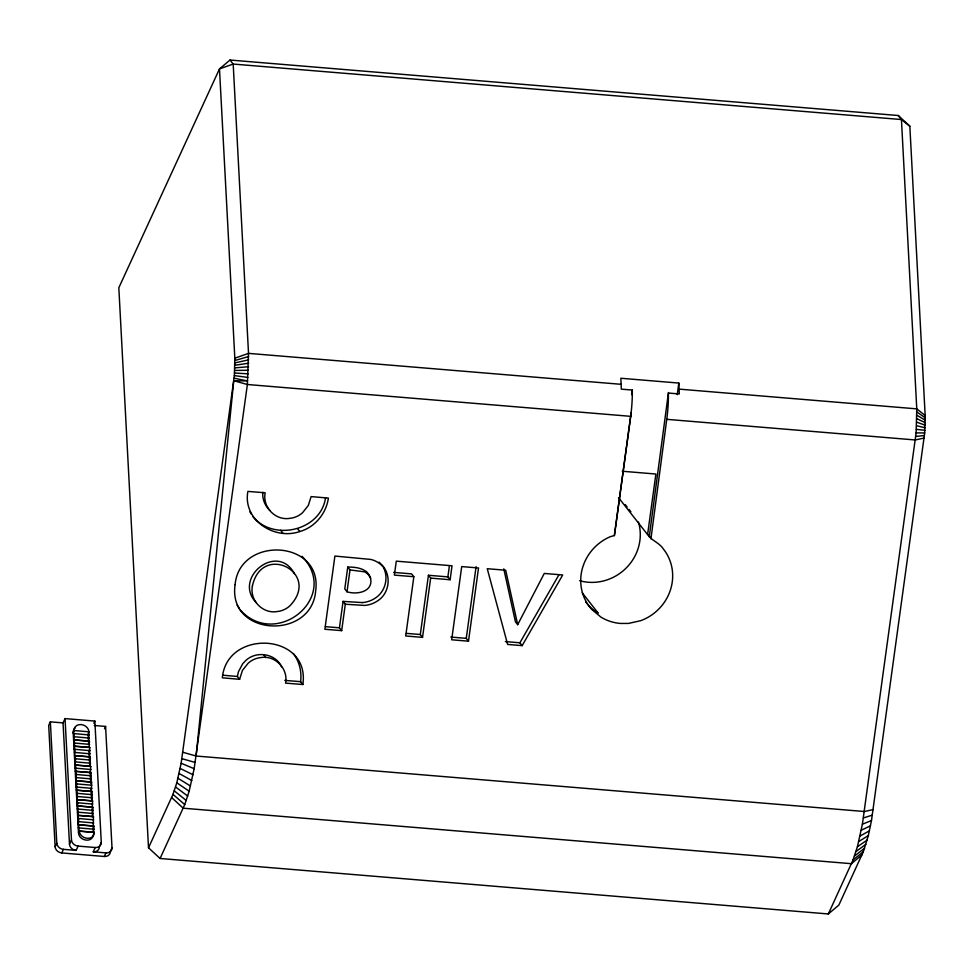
<?xml version="1.0" encoding="UTF-8"?>
<svg xmlns="http://www.w3.org/2000/svg" width="974" height="974" viewBox="0 0 974 974"><rect width="100%" height="100%" fill="white"/><g stroke="black" fill="none" stroke-linecap="round" stroke-linejoin="round"><path stroke-width="1.46" d="M148.511 847.794L172.982 794.37L176.805 782.792L181.14 763.251L234.357 375.611L234.831 358.201L219.491 68.886L230.022 60.035L898.271 115.516L909.838 126.206L925.166 415.521L924.691 432.931L871.486 820.571L868.333 835.607L863.317 851.69L838.845 905.114L828.326 913.965L160.077 858.484L148.511 847.794L118.828 287.744L219.491 68.886L233.188 64.053L901.437 119.546L909.838 126.206M160.077 858.484L184.743 804.573L189.163 791.217L194.155 768.693L247.384 384.499L248.516 353.367L233.188 64.053L230.022 60.035M828.326 913.965L852.993 860.066L857.412 846.71L862.404 824.187L916.108 432.906L916.765 408.861L901.437 119.546L898.271 115.516M302.853 684.503C310.487 632.686 226.711 628.62 222.34 677.819L239.616 679.316L242.429 670.404L248.236 663.136A21.16 20.064 -38.2 0 1 260.837 657.572C275.289 655.064 288.474 668.821 285.565 683.127L302.853 684.503L300.613 681.666C301.879 671.768 299.395 661.504 293.344 653.53M262.81 492.32C262.176 499.09 265.013 505.932 269.981 510.534M93.431 834.243L93.273 835.923C90.765 843.326 78.882 840.16 78.517 833.001L73.196 732.399A7.67 6.38 24.7 0 1 75.132 727.919M93.541 832.259L94.283 832.393L94.125 834.073C91.617 841.475 79.734 838.31 79.369 831.151L78.626 831.017L79.211 828.01L78.456 827.876L79.04 824.868L93.954 826.098L93.541 832.259L78.626 831.017M873.203 809.589L864.388 811.512L196.139 756.031L233.76 380.712L247.481 380.968L234.077 378.18M630.726 416.336L631.103 412.83A41.176 9.168 -85.3 0 0 632.321 391.682L632.284 390.05L621.315 389.15L620.84 378.253L678.829 383.062L679.304 393.959L668.383 393.058L649.256 536.735C653.469 541.179 659.885 543.492 663.379 548.995A46.898 44.463 -38.2 0 1 640.758 620.669L628.461 623.433L620.134 623.433A46.898 44.463 -38.2 0 1 600.824 617.029L591.559 609.249A46.898 44.463 -38.2 0 1 582.744 567.136L584.157 563.191A46.898 44.463 -38.2 0 1 610.321 536.686L614.387 535.554L630.726 416.336L247.384 384.499L233.76 380.712M650.936 538.865L666.752 419.331A41.176 9.168 -85.3 0 0 668.42 394.677L668.456 392.51M382.952 566.637A26.006 24.654 -38.2 0 0 370.984 559.453L334.898 556.057L324.866 629.253L341.679 630.653L339.439 627.816L343.067 601.384L362.45 602.589M347.767 567.075L344.772 588.917L347.012 591.766C357.044 595.004 373.626 591.851 370.534 578.008C367.368 568.366 356.521 566.99 347.767 567.075L349.995 569.912L347.012 591.766M341.679 630.653L345.295 604.233L343.067 601.384M393.642 572.383L411.6 573.881L413.84 576.718L405.72 635.973L422.533 637.373L430.654 578.118L428.426 575.269L447.882 576.888L450.122 579.737L430.654 578.118M422.533 637.373L420.305 634.524L428.426 575.269M447.882 576.888L449.416 565.724M450.122 579.737L452.033 565.772L396.284 561.146L394.373 575.11L413.84 576.718M468.494 641.184L478.526 567.976L461.713 566.588L451.68 639.784L468.494 641.184L466.266 638.347L476.091 566.625M631.676 394.531L632.284 390.05L631.651 394.543M614.387 535.554L631.103 412.83M649.256 536.735L651.277 537.77L647.588 534.604L655.892 474.034L622.228 471.233M677.234 394.701L678.829 383.062M73.464 733.556L74.036 730.549A7.67 6.38 24.7 0 1 81.146 724.571A7.67 6.38 24.7 0 1 88.951 731.791L88.707 741.08L73.793 739.85L74.207 733.69L73.464 733.556L89.121 734.932M73.963 742.992L74.535 739.984L89.45 741.214L89.036 747.375L74.134 746.133L74.706 743.125L73.963 742.992L89.62 744.367M74.292 749.274L74.876 746.267L89.791 747.508L89.547 756.798L74.633 755.568L75.047 749.408L74.292 749.274L89.949 750.65M74.791 758.709L75.375 755.702L90.29 756.944L90.046 766.234L75.132 764.992L75.546 758.843L74.791 758.709L90.448 760.085M75.302 768.145L75.875 765.126L90.789 766.368L90.375 772.516L75.461 771.286L76.045 768.279L75.302 768.145L90.947 769.509M75.631 774.427L76.203 771.42L91.118 772.662L90.874 781.952L75.96 780.71L76.374 774.561L75.631 774.427L91.288 775.803M76.13 783.863L76.703 780.856L91.617 782.085L91.373 791.387L76.459 790.145L77.043 787.138L76.301 787.004L76.873 783.997L76.13 783.863L91.787 785.227M76.629 793.286L77.202 790.279L92.116 791.521L91.873 800.811L76.958 799.581L77.543 796.574L76.8 796.44L77.372 793.42L76.629 793.286L92.287 794.662M77.129 802.722L77.701 799.715L92.615 800.957L92.201 807.105L77.299 805.863L77.871 802.856L77.129 802.722L92.786 804.098M77.457 809.004L78.042 805.997L92.956 807.239L92.7 816.541L77.798 815.299L78.37 812.292L77.628 812.158L78.2 809.151L77.457 809.004L93.114 810.38M77.957 818.44L78.541 815.433L93.455 816.675L93.212 825.964L78.297 824.735L78.711 818.574L77.957 818.44L93.614 819.816M239.616 679.316L237.376 676.467L238.411 671.816L242.721 663.72L245.996 660.299A21.16 20.064 -38.2 0 1 258.597 654.723C267.838 653.676 277.785 658.022 281.571 666.873M325.559 497.799C320.763 530.781 273.463 541.629 252.911 516.695M112.01 847.794A6.538 5.43 24.7 0 1 105.959 852.883L93.248 851.824A6.538 5.43 24.7 0 0 99.311 846.735L101.284 842.425L94.855 721.077L65.039 718.593L63.054 722.903L50.356 721.844L48.7 725.435L55.128 846.796A6.538 5.43 24.7 0 0 61.776 852.944L104.303 856.475A6.538 5.43 24.7 0 0 110.354 851.386L112.01 847.794L105.582 726.434L94.283 725.496M73.196 732.399L74.036 730.549L88.951 731.791L88.098 733.641M93.869 723.232L94.855 721.077M104.474 728.832L105.582 726.434M55.128 846.796L56.784 843.204L50.356 721.844M61.776 852.944L63.432 849.352L76.13 850.399L78.115 846.102L95.233 847.514A6.538 5.43 24.7 0 0 101.284 842.425M76.13 850.399A6.538 5.43 24.7 0 1 69.483 844.263L71.467 839.953L65.039 718.593M78.517 833.001L79.369 831.151L94.283 832.393M93.248 851.824L95.233 847.514M104.303 856.475L105.959 852.883M517.681 624.675L544.271 573.442L562.704 574.964L522.149 645.64L507.637 644.435L487.256 568.706L505.689 570.228L517.681 624.675L515.441 621.838L503.777 568.865M505.396 641.586L519.909 642.791L558.966 574.745M861.978 854.843L851.446 863.694L183.197 808.201L171.631 797.511M852.993 860.066L863.317 851.69M854.515 856.012L864.632 848.184M855.988 851.544L865.91 844.312M857.412 846.71L867.152 840.112M858.776 841.512L868.333 835.607M860.066 836.009L869.453 830.834M861.284 830.225L870.5 825.806M862.404 824.187L871.486 820.571M299.809 531.524C314.931 527.287 326.241 513.505 328.396 498.091L311.12 496.594L308.295 505.506L302.5 512.774A21.16 20.064 -38.2 0 1 289.899 518.338C275.447 520.846 262.262 507.089 265.172 492.783L247.883 491.407C242.502 519.897 274.351 540.497 299.809 531.524L297.581 528.675M234.831 358.201L248.516 353.367L621.156 384.316M863.451 817.941L872.387 815.104M234.917 360.49L248.638 356.533M234.953 362.876L248.699 359.832M924.095 438.044L915.292 439.968L666.752 419.331M234.941 365.238L248.674 363.241M915.73 436.462L924.423 435.5M234.868 367.868L248.577 366.723M234.746 370.437L248.407 370.266M916.108 432.906L924.691 432.931M234.576 373.018L248.175 373.846M284.773 680.4L300.613 681.666M679.146 389.125L916.765 408.861L925.166 415.521M349.995 569.912L364.726 571.86L368.501 574.343M345.295 604.233L364.678 605.426A26.006 24.654 -38.2 0 0 378.326 600.374C390.233 592.277 391.609 573.406 380.712 563.788A26.006 24.654 -38.2 0 0 379.056 562.12M325.426 626.647L339.439 627.816M406.292 633.356L420.305 634.524M450.852 637.057L466.266 638.347M73.634 736.697L89.291 738.073M74.462 752.415L90.119 753.791M74.961 761.851L90.619 763.226M75.802 777.569L91.446 778.944M76.301 787.004L91.946 788.38M76.8 796.44L92.457 797.803M77.628 812.158L93.285 813.521M78.127 821.581L93.784 822.957M78.456 827.876L94.113 829.251M222.985 675.226L237.376 676.467M916.424 429.339L924.923 430.35M234.357 375.611L247.859 377.425M88.707 741.08L89.45 741.214M73.793 739.85L74.535 739.984M89.036 747.375L89.791 747.508M74.134 746.133L74.876 746.267M89.547 756.798L90.29 756.944M74.633 755.568L75.375 755.702M90.046 766.234L90.789 766.368M75.132 764.992L75.875 765.126M90.375 772.516L91.118 772.662M75.461 771.286L76.203 771.42M90.874 781.952L91.617 782.085M75.96 780.71L76.703 780.856M91.373 791.387L92.116 791.521M76.459 790.145L77.202 790.279M91.873 800.811L92.615 800.957M76.958 799.581L77.701 799.715M92.201 807.105L92.956 807.239M77.299 805.863L78.042 805.997M92.7 816.541L93.455 816.675M77.798 815.299L78.541 815.433M93.212 825.964L93.954 826.098M78.297 824.735L79.04 824.868M916.668 425.76L925.093 427.756M182.856 752.269L196.139 756.031M181.919 758.685L195.19 762.447M916.826 422.217L925.215 425.188M181.14 763.251L194.155 768.693M916.924 418.723L925.288 422.667M180.166 768.437L193.022 774.732M179.106 773.514L191.817 780.527M916.948 415.314L925.3 420.196M177.986 778.287L190.514 786.03M176.805 782.792L189.163 791.217M916.899 412.026L925.263 417.809M175.576 786.992L187.738 796.062M174.297 790.851L186.265 800.518M172.982 794.37L184.743 804.573M302.025 556.3C341.022 596.952 276.141 649.731 240.152 609.907M256.199 602.638C232.384 577.826 277.675 541.836 294.343 573.662M625.271 504.629L627.146 507.016M629.021 509.402L630.896 511.788M618.539 497.641L647.588 534.604M582.269 592.898L598.206 613.17L597.476 612.768A46.898 44.463 -38.2 0 1 588.199 604.988M519.909 642.791L522.149 645.64M370.534 578.008L366.261 571.495M280.646 530.282L282.874 533.119M263.54 654.698L265.78 657.535M249.88 511.861L251.389 514.284M237.108 605.073L239.385 608.701M383.464 567.562C388.76 577.57 385.375 591.084 376.098 597.537A26.006 24.654 -38.2 0 1 362.45 602.589M88.184 735.139L88.658 744.148M88.975 750.15L89.852 766.672M90.095 771.177L90.728 783.193M91.045 789.196L91.678 801.2M92.08 808.712L92.481 816.224M93.029 826.731L93.358 832.733M63.054 722.903L69.483 844.263M638.445 522.027A46.898 44.463 -38.2 0 1 626.136 568.073A46.898 44.463 -38.2 0 1 579.615 580.711M63.432 849.352A6.538 5.43 24.7 0 1 56.784 843.204M78.115 846.102A6.538 5.43 24.7 0 1 71.467 839.953M587.322 603.965A46.898 44.463 -38.2 0 1 585.654 601.859M235.111 584.607C227.478 636.436 311.254 640.502 315.625 591.303C323.21 539.523 239.519 535.469 235.111 584.607M252.4 585.995C249.49 600.288 262.676 614.046 277.127 611.55A21.16 20.064 -38.2 0 0 289.728 605.974C321.7 572.956 262.018 542.055 252.4 585.995"/></g></svg>
